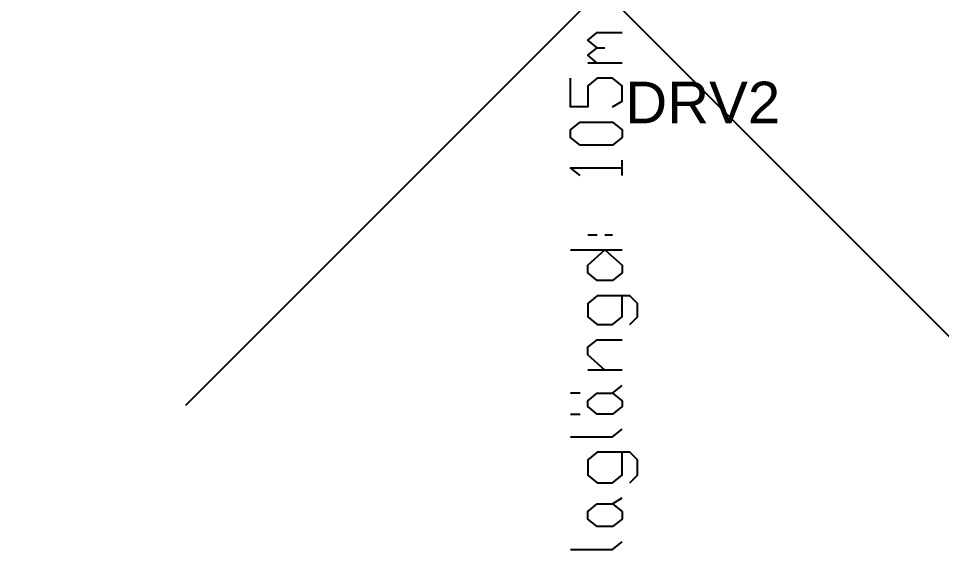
# Model space of a CAD drawing. Header units: millimetres. Extents: x -45 to 90, y -17 to 16.
# Drawn here: x 1.841 to 4.059, y -3.113 to -1.837 of the extents above; entities that cross this region are included whole.
import ezdxf

# ---------------------------------------------------------------- set-up
doc = ezdxf.new("R2010")
doc.units = ezdxf.units.MM
doc.header["$PDMODE"] = 3
doc.layers.add('PDF_Geometry', color=7, linetype='Continuous')
doc.styles.get("Standard").update_dxf_attribs({"font": 'arial.ttf'})

msp = doc.modelspace()

# ---------------------------------------------------------------- linework, layer by layer
at = {"color": 2}
msp.add_arc((-0.8299, -500.0575), 499.3082, 85.235272, 89.904911, dxfattribs=at)
at = {"color": 5}
msp.add_arc((-0.8299, -500.0575), 498.7082, 85.235272, 89.904911, dxfattribs=at)
at = {"color": 4}
msp.add_point((3.2425, -1.7659), dxfattribs=at)
at = {"layer": 'PDF_Geometry', "lineweight": 25}
for points in [[(3.2318, -1.907), (3.2089, -1.8887), (3.2318, -1.8703), (3.2914, -1.8703)], [(3.2318, -1.9437), (3.2089, -1.9251), (3.2318, -1.907), (3.2501, -1.907)], [(3.2914, -1.9437), (3.2089, -1.9437)], [(3.2685, -2.0491), (3.2914, -2.0353), (3.2914, -1.9987), (3.2685, -1.9803), (3.2318, -1.9803), (3.2089, -1.9987), (3.2089, -2.0491), (3.1676, -2.0491), (3.1676, -1.9803)], [(3.1905, -2.2141), (3.1676, -2.1958), (3.2914, -2.1958)], [(3.2914, -2.2141), (3.2914, -2.1775)], [(3.2089, -2.3562), (3.2318, -2.3562)], [(3.2501, -2.3562), (3.2685, -2.3562)], [(3.1676, -2.3929), (3.2914, -2.3929)], [(3.3097, -2.5717), (3.3281, -2.5534), (3.3281, -2.5213), (3.3097, -2.5029), (3.2318, -2.5029), (3.2089, -2.5213), (3.2089, -2.5534), (3.2318, -2.5717), (3.2685, -2.5717), (3.2914, -2.5534), (3.2914, -2.5029)], [(3.2501, -2.6817), (3.2089, -2.645), (3.2089, -2.6267), (3.2318, -2.6084), (3.2914, -2.6084)], [(3.2914, -2.6817), (3.2089, -2.6817)], [(3.2685, -2.7367), (3.2914, -2.7184)], [(3.1905, -2.7367), (3.1676, -2.7367)], [(3.1676, -2.7871), (3.1905, -2.7871)], [(3.1676, -2.842), (3.2685, -2.842), (3.2914, -2.8238)], [(3.3097, -2.9522), (3.3281, -2.9338), (3.3281, -2.8972), (3.3097, -2.8788), (3.2318, -2.8788), (3.2089, -2.8972), (3.2089, -2.9338), (3.2318, -2.9522), (3.2685, -2.9522), (3.2914, -2.9338), (3.2914, -2.8788)], [(3.2685, -3.0026), (3.2914, -2.9888)], [(3.1676, -3.1126), (3.2685, -3.1126), (3.2914, -3.0943)]]:
    msp.add_lwpolyline(points, dxfattribs=at)
for points in [[(3.2914, -2.1224), (3.2685, -2.1408), (3.1905, -2.1408), (3.1676, -2.1224), (3.1676, -2.1041), (3.1905, -2.0858), (3.2685, -2.0858), (3.2914, -2.1041)], [(3.2501, -2.3929), (3.2914, -2.4296), (3.2914, -2.4479), (3.2685, -2.4663), (3.2318, -2.4663), (3.2089, -2.4479), (3.2089, -2.4296)], [(3.2914, -2.7551), (3.2914, -2.7688), (3.2685, -2.7871), (3.2318, -2.7871), (3.2089, -2.7688), (3.2089, -2.7551), (3.2318, -2.7367), (3.2685, -2.7367)], [(3.2914, -3.0209), (3.2914, -3.0393), (3.2685, -3.0576), (3.2318, -3.0576), (3.2089, -3.0393), (3.2089, -3.0209), (3.2318, -3.0026), (3.2685, -3.0026)]]:
    msp.add_lwpolyline(points, close=True, dxfattribs=at)

# ---------------------------------------------------------------- texts
at = {"color": 4}
msp.add_text('DRV2', height=0.1, dxfattribs=at).set_placement((3.2989, -2.0885))

doc.saveas('drawing.dxf')
